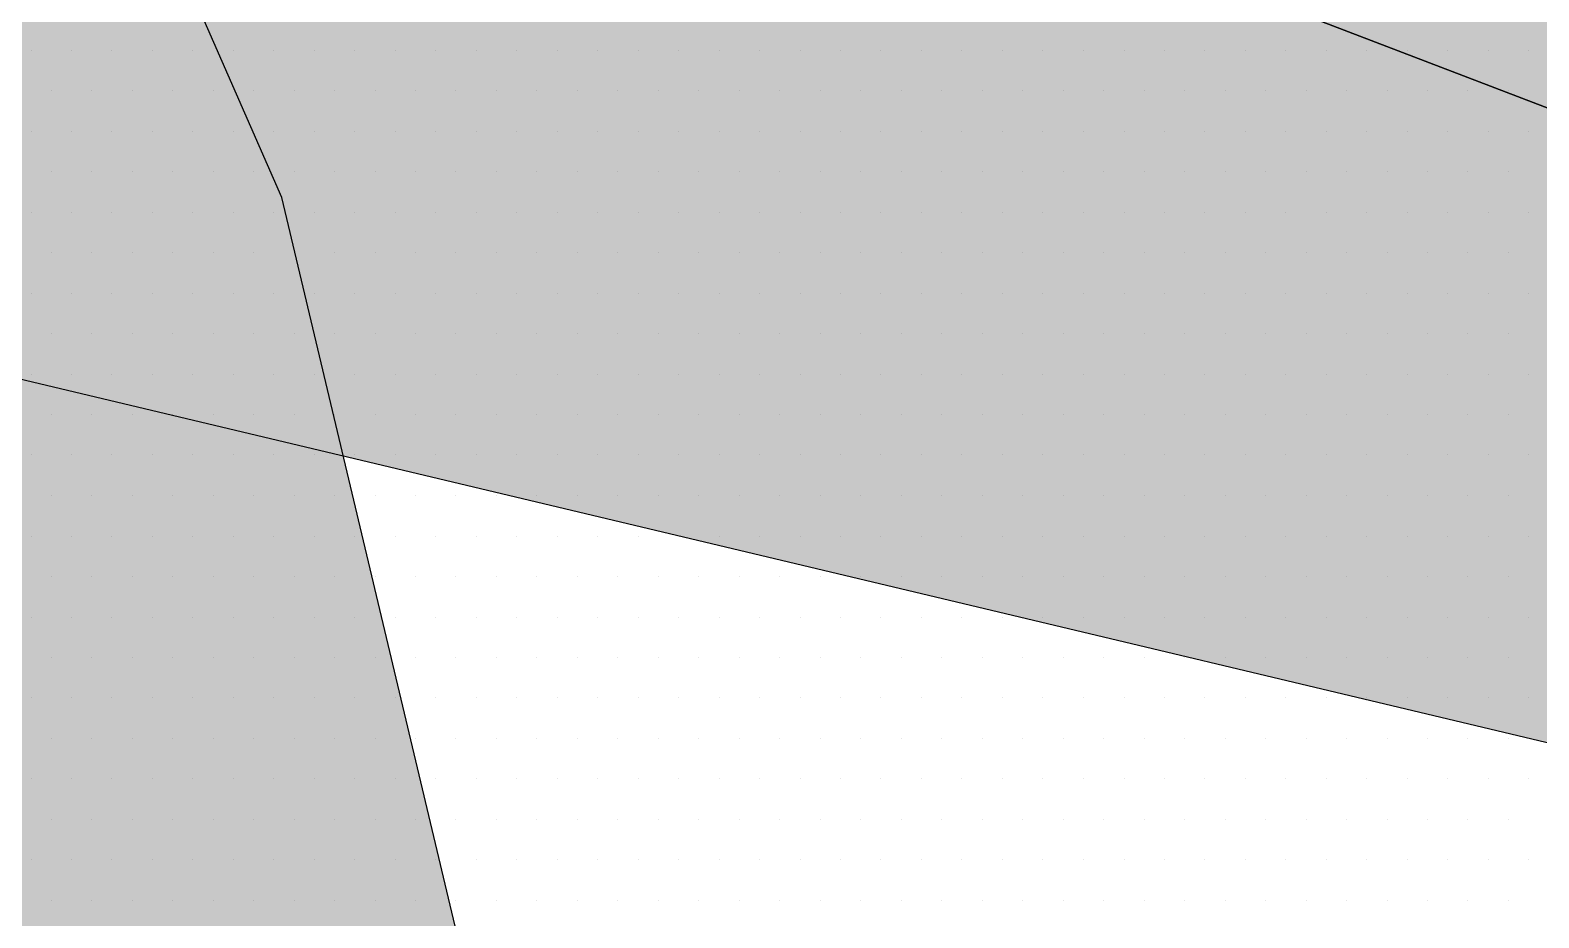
# Paper-space layout 'TOP_A1_00200_01-01-2017_MODELE' of a CAD drawing. Header units: millimetres. Extents: x -52 to 293, y -3 to 294.
# Drawn here: x -13.73 to -10.311, y 53.511 to 55.523 of the extents above; entities that cross this region are included whole.
import ezdxf

# ---------------------------------------------------------------- set-up
doc = ezdxf.new("R2010")
doc.units = ezdxf.units.MM
doc.header["$LTSCALE"] = 2
doc.linetypes.add('CACHEX2', pattern=[0.75, 0.5, -0.25])
for name, color, linetype in [('CALQUE_7', 4, 'Continuous'), ('CARTOUCHE', 7, 'Continuous'), ('rosace', 7, 'Continuous')]:
    doc.layers.add(name, color=color, linetype=linetype)

# ---------------------------------------------------------------- blocks, each defined once
blk = doc.blocks.new('A$C715108E3')
at = {"layer": 'CALQUE_7', "color": 131}
for p, q in [((-4.9745, -14.5238), (-4.9745, -14.5238)), ((-4.8829, -14.5238), (-4.8829, -14.5238)), ((-4.7914, -14.5238), (-4.7914, -14.5238)), ((-4.6994, -14.5238), (-4.6994, -14.5238)), ((-4.6077, -14.5238), (-4.6077, -14.5238)), ((-4.5161, -14.5238), (-4.5161, -14.5238)), ((-4.4245, -14.5238), (-4.4245, -14.5238)), ((-4.3324, -14.5238), (-4.3324, -14.5238)), ((-4.2412, -14.5238), (-4.2412, -14.5238)), ((-4.1491, -14.5238), (-4.1491, -14.5238)), ((-4.0571, -14.5238), (-4.0571, -14.5238)), ((-3.9659, -14.5238), (-3.9659, -14.5238)), ((-3.8738, -14.5238), (-3.8738, -14.5238)), ((-3.782, -14.5238), (-3.782, -14.5238)), ((-3.6905, -14.5238), (-3.6905, -14.5238)), ((-3.5987, -14.5238), (-3.5987, -14.5238)), ((-3.5069, -14.5238), (-3.5069, -14.5238)), ((-3.415, -14.5238), (-3.415, -14.5238)), ((-3.3236, -14.5238), (-3.3236, -14.5238)), ((-3.2318, -14.5238), (-3.2318, -14.5238)), ((-3.1399, -14.5238), (-3.1399, -14.5238)), ((-3.0485, -14.5238), (-3.0485, -14.5238)), ((-2.9566, -14.5238), (-2.9566, -14.5238)), ((-2.8648, -14.5238), (-2.8648, -14.5238)), ((-2.7733, -14.5238), (-2.7733, -14.5238)), ((-2.6815, -14.5238), (-2.6815, -14.5238)), ((-2.5895, -14.5238), (-2.5895, -14.5238)), ((-2.4975, -14.5238), (-2.4975, -14.5238)), ((-2.4062, -14.5238), (-2.4062, -14.5238)), ((-2.3142, -14.5238), (-2.3142, -14.5238)), ((-2.2223, -14.5238), (-2.2223, -14.5238)), ((-2.1309, -14.5238), (-2.1309, -14.5238)), ((-2.0391, -14.5238), (-2.0391, -14.5238)), ((-1.9472, -14.5238), (-1.9472, -14.5238)), ((-1.8558, -14.5238), (-1.8558, -14.5238)), ((-1.7639, -14.5238), (-1.7639, -14.5238)), ((-1.6721, -14.5238), (-1.6721, -14.5238)), ((-1.5806, -14.5238), (-1.5806, -14.5238)), ((-4.929, -14.6152), (-4.929, -14.6152)), ((-4.8369, -14.6152), (-4.8369, -14.6152)), ((-4.7449, -14.6152), (-4.7449, -14.6152)), ((-4.6537, -14.6152), (-4.6537, -14.6152)), ((-4.562, -14.6152), (-4.562, -14.6152)), ((-4.47, -14.6152), (-4.47, -14.6152)), ((-4.3783, -14.6152), (-4.3783, -14.6152)), ((-4.2867, -14.6152), (-4.2867, -14.6152)), ((-4.1947, -14.6152), (-4.1947, -14.6152)), ((-4.1036, -14.6152), (-4.1036, -14.6152)), ((-4.0116, -14.6152), (-4.0116, -14.6152)), ((-3.9196, -14.6152), (-3.9196, -14.6152)), ((-3.8283, -14.6152), (-3.8283, -14.6152)), ((-3.7363, -14.6152), (-3.7363, -14.6152)), ((-3.6444, -14.6152), (-3.6444, -14.6152)), ((-3.5526, -14.6152), (-3.5526, -14.6152)), ((-3.4611, -14.6152), (-3.4611, -14.6152)), ((-3.3693, -14.6152), (-3.3693, -14.6152)), ((-3.2775, -14.6152), (-3.2775, -14.6152)), ((-3.186, -14.6152), (-3.186, -14.6152)), ((-3.0942, -14.6152), (-3.0942, -14.6152)), ((-3.0024, -14.6152), (-3.0024, -14.6152)), ((-2.9109, -14.6152), (-2.9109, -14.6152)), ((-2.8191, -14.6152), (-2.8191, -14.6152)), ((-2.727, -14.6152), (-2.727, -14.6152)), ((-2.6358, -14.6152), (-2.6358, -14.6152)), ((-2.5439, -14.6152), (-2.5439, -14.6152)), ((-2.4519, -14.6152), (-2.4519, -14.6152)), ((-2.3599, -14.6152), (-2.3599, -14.6152)), ((-2.2686, -14.6152), (-2.2686, -14.6152)), ((-2.1766, -14.6152), (-2.1766, -14.6152)), ((-2.085, -14.6152), (-2.085, -14.6152)), ((-1.9933, -14.6152), (-1.9933, -14.6152)), ((-1.9015, -14.6152), (-1.9015, -14.6152)), ((-1.8097, -14.6152), (-1.8097, -14.6152)), ((-1.7182, -14.6152), (-1.7182, -14.6152)), ((-1.6264, -14.6152), (-1.6264, -14.6152)), ((-4.9745, -14.7076), (-4.9745, -14.7076)), ((-4.8829, -14.7076), (-4.8829, -14.7076)), ((-4.7914, -14.7076), (-4.7914, -14.7076)), ((-4.6994, -14.7076), (-4.6994, -14.7076)), ((-4.6077, -14.7076), (-4.6077, -14.7076)), ((-4.5161, -14.7076), (-4.5161, -14.7076)), ((-4.4245, -14.7076), (-4.4245, -14.7076)), ((-4.3324, -14.7076), (-4.3324, -14.7076)), ((-4.2412, -14.7076), (-4.2412, -14.7076)), ((-4.1491, -14.7076), (-4.1491, -14.7076)), ((-4.0571, -14.7076), (-4.0571, -14.7076)), ((-3.9659, -14.7076), (-3.9659, -14.7076)), ((-3.8738, -14.7076), (-3.8738, -14.7076)), ((-3.782, -14.7076), (-3.782, -14.7076)), ((-3.6905, -14.7076), (-3.6905, -14.7076)), ((-3.5987, -14.7076), (-3.5987, -14.7076)), ((-3.5069, -14.7076), (-3.5069, -14.7076)), ((-3.415, -14.7076), (-3.415, -14.7076)), ((-3.3236, -14.7076), (-3.3236, -14.7076)), ((-3.2318, -14.7076), (-3.2318, -14.7076)), ((-3.1399, -14.7076), (-3.1399, -14.7076)), ((-3.0485, -14.7076), (-3.0485, -14.7076)), ((-2.9566, -14.7076), (-2.9566, -14.7076)), ((-2.8648, -14.7076), (-2.8648, -14.7076)), ((-2.7733, -14.7076), (-2.7733, -14.7076)), ((-2.6815, -14.7076), (-2.6815, -14.7076)), ((-2.5895, -14.7076), (-2.5895, -14.7076)), ((-2.4975, -14.7076), (-2.4975, -14.7076)), ((-2.4062, -14.7076), (-2.4062, -14.7076)), ((-2.3142, -14.7076), (-2.3142, -14.7076)), ((-2.2223, -14.7076), (-2.2223, -14.7076)), ((-2.1309, -14.7076), (-2.1309, -14.7076)), ((-2.0391, -14.7076), (-2.0391, -14.7076)), ((-1.9472, -14.7076), (-1.9472, -14.7076)), ((-1.8558, -14.7076), (-1.8558, -14.7076)), ((-1.7639, -14.7076), (-1.7639, -14.7076)), ((-1.6721, -14.7076), (-1.6721, -14.7076)), ((-1.5806, -14.7076), (-1.5806, -14.7076)), ((-4.929, -14.7991), (-4.929, -14.7991)), ((-4.8369, -14.7991), (-4.8369, -14.7991)), ((-4.7449, -14.7991), (-4.7449, -14.7991)), ((-4.6537, -14.7991), (-4.6537, -14.7991)), ((-4.562, -14.7991), (-4.562, -14.7991)), ((-4.47, -14.7991), (-4.47, -14.7991)), ((-4.3783, -14.7991), (-4.3783, -14.7991)), ((-4.2867, -14.7991), (-4.2867, -14.7991)), ((-4.1947, -14.7991), (-4.1947, -14.7991)), ((-4.1036, -14.7991), (-4.1036, -14.7991)), ((-4.0116, -14.7991), (-4.0116, -14.7991)), ((-3.9196, -14.7991), (-3.9196, -14.7991)), ((-3.8283, -14.7991), (-3.8283, -14.7991)), ((-3.7363, -14.7991), (-3.7363, -14.7991)), ((-3.6444, -14.7991), (-3.6444, -14.7991)), ((-3.5526, -14.7991), (-3.5526, -14.7991)), ((-3.4611, -14.7991), (-3.4611, -14.7991)), ((-3.3693, -14.7991), (-3.3693, -14.7991)), ((-3.2775, -14.7991), (-3.2775, -14.7991)), ((-3.186, -14.7991), (-3.186, -14.7991)), ((-3.0942, -14.7991), (-3.0942, -14.7991)), ((-3.0024, -14.7991), (-3.0024, -14.7991)), ((-2.9109, -14.7991), (-2.9109, -14.7991)), ((-2.8191, -14.7991), (-2.8191, -14.7991)), ((-2.727, -14.7991), (-2.727, -14.7991)), ((-2.6358, -14.7991), (-2.6358, -14.7991)), ((-2.5439, -14.7991), (-2.5439, -14.7991)), ((-2.4519, -14.7991), (-2.4519, -14.7991)), ((-2.3599, -14.7991), (-2.3599, -14.7991)), ((-2.2686, -14.7991), (-2.2686, -14.7991)), ((-2.1766, -14.7991), (-2.1766, -14.7991)), ((-2.085, -14.7991), (-2.085, -14.7991)), ((-1.9933, -14.7991), (-1.9933, -14.7991)), ((-1.9015, -14.7991), (-1.9015, -14.7991)), ((-1.8097, -14.7991), (-1.8097, -14.7991)), ((-1.7182, -14.7991), (-1.7182, -14.7991)), ((-1.6264, -14.7991), (-1.6264, -14.7991)), ((-4.9745, -14.8905), (-4.9745, -14.8905)), ((-4.8829, -14.8905), (-4.8829, -14.8905)), ((-4.7914, -14.8905), (-4.7914, -14.8905)), ((-4.6994, -14.8905), (-4.6994, -14.8905)), ((-4.6077, -14.8905), (-4.6077, -14.8905)), ((-4.5161, -14.8905), (-4.5161, -14.8905)), ((-4.4245, -14.8905), (-4.4245, -14.8905)), ((-4.3324, -14.8905), (-4.3324, -14.8905)), ((-4.2412, -14.8905), (-4.2412, -14.8905)), ((-4.1491, -14.8905), (-4.1491, -14.8905)), ((-4.0571, -14.8905), (-4.0571, -14.8905)), ((-3.9659, -14.8905), (-3.9659, -14.8905)), ((-3.8738, -14.8905), (-3.8738, -14.8905)), ((-3.782, -14.8905), (-3.782, -14.8905)), ((-3.6905, -14.8905), (-3.6905, -14.8905)), ((-3.5987, -14.8905), (-3.5987, -14.8905)), ((-3.5069, -14.8905), (-3.5069, -14.8905)), ((-3.415, -14.8905), (-3.415, -14.8905)), ((-3.3236, -14.8905), (-3.3236, -14.8905)), ((-3.2318, -14.8905), (-3.2318, -14.8905)), ((-3.1399, -14.8905), (-3.1399, -14.8905)), ((-3.0485, -14.8905), (-3.0485, -14.8905)), ((-2.9566, -14.8905), (-2.9566, -14.8905)), ((-2.8648, -14.8905), (-2.8648, -14.8905)), ((-2.7733, -14.8905), (-2.7733, -14.8905)), ((-2.6815, -14.8905), (-2.6815, -14.8905)), ((-2.5895, -14.8905), (-2.5895, -14.8905)), ((-2.4975, -14.8905), (-2.4975, -14.8905)), ((-2.4062, -14.8905), (-2.4062, -14.8905)), ((-2.3142, -14.8905), (-2.3142, -14.8905)), ((-2.2223, -14.8905), (-2.2223, -14.8905)), ((-2.1309, -14.8905), (-2.1309, -14.8905)), ((-2.0391, -14.8905), (-2.0391, -14.8905)), ((-1.9472, -14.8905), (-1.9472, -14.8905)), ((-1.8558, -14.8905), (-1.8558, -14.8905)), ((-1.7639, -14.8905), (-1.7639, -14.8905)), ((-1.6721, -14.8905), (-1.6721, -14.8905)), ((-1.5806, -14.8905), (-1.5806, -14.8905)), ((-4.929, -14.9827), (-4.929, -14.9827)), ((-4.8369, -14.9827), (-4.8369, -14.9827)), ((-4.7449, -14.9827), (-4.7449, -14.9827)), ((-4.6537, -14.9827), (-4.6537, -14.9827)), ((-4.562, -14.9827), (-4.562, -14.9827)), ((-4.47, -14.9827), (-4.47, -14.9827)), ((-4.3783, -14.9827), (-4.3783, -14.9827)), ((-4.2867, -14.9827), (-4.2867, -14.9827)), ((-4.1947, -14.9827), (-4.1947, -14.9827)), ((-4.1036, -14.9827), (-4.1036, -14.9827)), ((-4.0116, -14.9827), (-4.0116, -14.9827)), ((-3.9196, -14.9827), (-3.9196, -14.9827)), ((-3.8283, -14.9827), (-3.8283, -14.9827)), ((-3.7363, -14.9827), (-3.7363, -14.9827)), ((-3.6444, -14.9827), (-3.6444, -14.9827)), ((-3.5526, -14.9827), (-3.5526, -14.9827)), ((-3.4611, -14.9827), (-3.4611, -14.9827)), ((-3.3693, -14.9827), (-3.3693, -14.9827)), ((-3.2775, -14.9827), (-3.2775, -14.9827)), ((-3.186, -14.9827), (-3.186, -14.9827)), ((-3.0942, -14.9827), (-3.0942, -14.9827)), ((-3.0024, -14.9827), (-3.0024, -14.9827)), ((-2.9109, -14.9827), (-2.9109, -14.9827)), ((-2.8191, -14.9827), (-2.8191, -14.9827)), ((-2.727, -14.9827), (-2.727, -14.9827)), ((-2.6358, -14.9827), (-2.6358, -14.9827)), ((-2.5439, -14.9827), (-2.5439, -14.9827)), ((-2.4519, -14.9827), (-2.4519, -14.9827)), ((-2.3599, -14.9827), (-2.3599, -14.9827)), ((-2.2686, -14.9827), (-2.2686, -14.9827)), ((-2.1766, -14.9827), (-2.1766, -14.9827)), ((-2.085, -14.9827), (-2.085, -14.9827)), ((-1.9933, -14.9827), (-1.9933, -14.9827)), ((-1.9015, -14.9827), (-1.9015, -14.9827)), ((-1.8097, -14.9827), (-1.8097, -14.9827)), ((-1.7182, -14.9827), (-1.7182, -14.9827)), ((-1.6264, -14.9827), (-1.6264, -14.9827)), ((-4.9745, -15.0742), (-4.9745, -15.0742)), ((-4.8829, -15.0742), (-4.8829, -15.0742)), ((-4.7914, -15.0742), (-4.7914, -15.0742)), ((-4.6994, -15.0742), (-4.6994, -15.0742)), ((-4.6077, -15.0742), (-4.6077, -15.0742)), ((-4.5161, -15.0742), (-4.5161, -15.0742)), ((-4.4245, -15.0742), (-4.4245, -15.0742)), ((-4.3324, -15.0742), (-4.3324, -15.0742)), ((-4.2412, -15.0742), (-4.2412, -15.0742)), ((-4.1491, -15.0742), (-4.1491, -15.0742)), ((-4.0571, -15.0742), (-4.0571, -15.0742)), ((-3.9659, -15.0742), (-3.9659, -15.0742)), ((-3.8738, -15.0742), (-3.8738, -15.0742)), ((-3.782, -15.0742), (-3.782, -15.0742)), ((-3.6905, -15.0742), (-3.6905, -15.0742)), ((-3.5987, -15.0742), (-3.5987, -15.0742)), ((-3.5069, -15.0742), (-3.5069, -15.0742)), ((-3.415, -15.0742), (-3.415, -15.0742)), ((-3.3236, -15.0742), (-3.3236, -15.0742)), ((-3.2318, -15.0742), (-3.2318, -15.0742)), ((-3.1399, -15.0742), (-3.1399, -15.0742)), ((-3.0485, -15.0742), (-3.0485, -15.0742)), ((-2.9566, -15.0742), (-2.9566, -15.0742)), ((-2.8648, -15.0742), (-2.8648, -15.0742)), ((-2.7733, -15.0742), (-2.7733, -15.0742)), ((-2.6815, -15.0742), (-2.6815, -15.0742)), ((-2.5895, -15.0742), (-2.5895, -15.0742)), ((-2.4975, -15.0742), (-2.4975, -15.0742)), ((-2.4062, -15.0742), (-2.4062, -15.0742)), ((-2.3142, -15.0742), (-2.3142, -15.0742)), ((-2.2223, -15.0742), (-2.2223, -15.0742)), ((-2.1309, -15.0742), (-2.1309, -15.0742)), ((-2.0391, -15.0742), (-2.0391, -15.0742)), ((-1.9472, -15.0742), (-1.9472, -15.0742)), ((-1.8558, -15.0742), (-1.8558, -15.0742)), ((-1.7639, -15.0742), (-1.7639, -15.0742)), ((-1.6721, -15.0742), (-1.6721, -15.0742)), ((-1.5806, -15.0742), (-1.5806, -15.0742)), ((-4.929, -15.1655), (-4.929, -15.1655)), ((-4.8369, -15.1655), (-4.8369, -15.1655)), ((-4.7449, -15.1655), (-4.7449, -15.1655)), ((-4.6537, -15.1655), (-4.6537, -15.1655)), ((-4.562, -15.1655), (-4.562, -15.1655)), ((-4.47, -15.1655), (-4.47, -15.1655)), ((-4.3783, -15.1655), (-4.3783, -15.1655)), ((-4.2867, -15.1655), (-4.2867, -15.1655)), ((-4.1947, -15.1655), (-4.1947, -15.1655)), ((-4.1036, -15.1655), (-4.1036, -15.1655)), ((-4.0116, -15.1655), (-4.0116, -15.1655)), ((-3.9196, -15.1655), (-3.9196, -15.1655)), ((-3.8283, -15.1655), (-3.8283, -15.1655)), ((-3.7363, -15.1655), (-3.7363, -15.1655)), ((-3.6444, -15.1655), (-3.6444, -15.1655)), ((-3.5526, -15.1655), (-3.5526, -15.1655)), ((-3.4611, -15.1655), (-3.4611, -15.1655)), ((-3.3693, -15.1655), (-3.3693, -15.1655)), ((-3.2775, -15.1655), (-3.2775, -15.1655)), ((-3.186, -15.1655), (-3.186, -15.1655)), ((-3.0942, -15.1655), (-3.0942, -15.1655)), ((-3.0024, -15.1655), (-3.0024, -15.1655)), ((-2.9109, -15.1655), (-2.9109, -15.1655)), ((-2.8191, -15.1655), (-2.8191, -15.1655)), ((-2.727, -15.1655), (-2.727, -15.1655)), ((-2.6358, -15.1655), (-2.6358, -15.1655)), ((-2.5439, -15.1655), (-2.5439, -15.1655)), ((-2.4519, -15.1655), (-2.4519, -15.1655)), ((-2.3599, -15.1655), (-2.3599, -15.1655)), ((-2.2686, -15.1655), (-2.2686, -15.1655)), ((-2.1766, -15.1655), (-2.1766, -15.1655)), ((-2.085, -15.1655), (-2.085, -15.1655)), ((-1.9933, -15.1655), (-1.9933, -15.1655)), ((-1.9015, -15.1655), (-1.9015, -15.1655)), ((-1.8097, -15.1655), (-1.8097, -15.1655)), ((-1.7182, -15.1655), (-1.7182, -15.1655)), ((-1.6264, -15.1655), (-1.6264, -15.1655)), ((-4.9745, -15.2579), (-4.9745, -15.2579)), ((-4.8829, -15.2579), (-4.8829, -15.2579)), ((-4.7914, -15.2579), (-4.7914, -15.2579)), ((-4.6994, -15.2579), (-4.6994, -15.2579)), ((-4.6077, -15.2579), (-4.6077, -15.2579)), ((-4.5161, -15.2579), (-4.5161, -15.2579)), ((-4.4245, -15.2579), (-4.4245, -15.2579)), ((-4.3324, -15.2579), (-4.3324, -15.2579)), ((-4.2412, -15.2579), (-4.2412, -15.2579)), ((-4.1491, -15.2579), (-4.1491, -15.2579)), ((-4.0571, -15.2579), (-4.0571, -15.2579)), ((-3.9659, -15.2579), (-3.9659, -15.2579)), ((-3.8738, -15.2579), (-3.8738, -15.2579)), ((-3.782, -15.2579), (-3.782, -15.2579)), ((-3.6905, -15.2579), (-3.6905, -15.2579)), ((-3.5987, -15.2579), (-3.5987, -15.2579)), ((-3.5069, -15.2579), (-3.5069, -15.2579)), ((-3.415, -15.2579), (-3.415, -15.2579)), ((-3.3236, -15.2579), (-3.3236, -15.2579)), ((-3.2318, -15.2579), (-3.2318, -15.2579)), ((-3.1399, -15.2579), (-3.1399, -15.2579)), ((-3.0485, -15.2579), (-3.0485, -15.2579)), ((-2.9566, -15.2579), (-2.9566, -15.2579)), ((-2.8648, -15.2579), (-2.8648, -15.2579)), ((-2.7733, -15.2579), (-2.7733, -15.2579)), ((-2.6815, -15.2579), (-2.6815, -15.2579)), ((-2.5895, -15.2579), (-2.5895, -15.2579)), ((-2.4975, -15.2579), (-2.4975, -15.2579)), ((-2.4062, -15.2579), (-2.4062, -15.2579)), ((-2.3142, -15.2579), (-2.3142, -15.2579)), ((-2.2223, -15.2579), (-2.2223, -15.2579)), ((-2.1309, -15.2579), (-2.1309, -15.2579)), ((-2.0391, -15.2579), (-2.0391, -15.2579)), ((-1.9472, -15.2579), (-1.9472, -15.2579)), ((-1.8558, -15.2579), (-1.8558, -15.2579)), ((-1.7639, -15.2579), (-1.7639, -15.2579)), ((-1.6721, -15.2579), (-1.6721, -15.2579)), ((-1.5806, -15.2579), (-1.5806, -15.2579)), ((-4.929, -15.3493), (-4.929, -15.3493)), ((-4.8369, -15.3493), (-4.8369, -15.3493)), ((-4.7449, -15.3493), (-4.7449, -15.3493)), ((-4.6537, -15.3493), (-4.6537, -15.3493)), ((-4.562, -15.3493), (-4.562, -15.3493)), ((-4.47, -15.3493), (-4.47, -15.3493)), ((-4.3783, -15.3493), (-4.3783, -15.3493)), ((-4.2867, -15.3493), (-4.2867, -15.3493)), ((-4.1947, -15.3493), (-4.1947, -15.3493)), ((-4.1036, -15.3493), (-4.1036, -15.3493)), ((-4.0116, -15.3493), (-4.0116, -15.3493)), ((-3.9196, -15.3493), (-3.9196, -15.3493)), ((-3.8283, -15.3493), (-3.8283, -15.3493)), ((-3.7363, -15.3493), (-3.7363, -15.3493)), ((-3.6444, -15.3493), (-3.6444, -15.3493)), ((-3.5526, -15.3493), (-3.5526, -15.3493)), ((-3.4611, -15.3493), (-3.4611, -15.3493)), ((-3.3693, -15.3493), (-3.3693, -15.3493)), ((-3.2775, -15.3493), (-3.2775, -15.3493)), ((-3.186, -15.3493), (-3.186, -15.3493)), ((-3.0942, -15.3493), (-3.0942, -15.3493)), ((-3.0024, -15.3493), (-3.0024, -15.3493)), ((-2.9109, -15.3493), (-2.9109, -15.3493)), ((-2.8191, -15.3493), (-2.8191, -15.3493)), ((-2.727, -15.3493), (-2.727, -15.3493)), ((-2.6358, -15.3493), (-2.6358, -15.3493)), ((-2.5439, -15.3493), (-2.5439, -15.3493)), ((-2.4519, -15.3493), (-2.4519, -15.3493)), ((-2.3599, -15.3493), (-2.3599, -15.3493)), ((-2.2686, -15.3493), (-2.2686, -15.3493)), ((-2.1766, -15.3493), (-2.1766, -15.3493)), ((-2.085, -15.3493), (-2.085, -15.3493)), ((-1.9933, -15.3493), (-1.9933, -15.3493)), ((-1.9015, -15.3493), (-1.9015, -15.3493)), ((-1.8097, -15.3493), (-1.8097, -15.3493)), ((-1.7182, -15.3493), (-1.7182, -15.3493)), ((-1.6264, -15.3493), (-1.6264, -15.3493)), ((-4.9745, -15.4406), (-4.9745, -15.4406)), ((-4.8829, -15.4406), (-4.8829, -15.4406)), ((-4.7914, -15.4406), (-4.7914, -15.4406)), ((-4.6994, -15.4406), (-4.6994, -15.4406)), ((-4.6077, -15.4406), (-4.6077, -15.4406)), ((-4.5161, -15.4406), (-4.5161, -15.4406)), ((-4.4245, -15.4406), (-4.4245, -15.4406)), ((-4.3324, -15.4406), (-4.3324, -15.4406)), ((-4.2412, -15.4406), (-4.2412, -15.4406)), ((-4.1491, -15.4406), (-4.1491, -15.4406)), ((-4.0571, -15.4406), (-4.0571, -15.4406)), ((-3.9659, -15.4406), (-3.9659, -15.4406)), ((-3.8738, -15.4406), (-3.8738, -15.4406)), ((-3.782, -15.4406), (-3.782, -15.4406)), ((-3.6905, -15.4406), (-3.6905, -15.4406)), ((-3.5987, -15.4406), (-3.5987, -15.4406)), ((-3.5069, -15.4406), (-3.5069, -15.4406)), ((-3.415, -15.4406), (-3.415, -15.4406)), ((-3.3236, -15.4406), (-3.3236, -15.4406)), ((-3.2318, -15.4406), (-3.2318, -15.4406)), ((-3.1399, -15.4406), (-3.1399, -15.4406)), ((-3.0485, -15.4406), (-3.0485, -15.4406)), ((-2.9566, -15.4406), (-2.9566, -15.4406)), ((-2.8648, -15.4406), (-2.8648, -15.4406)), ((-2.7733, -15.4406), (-2.7733, -15.4406)), ((-2.6815, -15.4406), (-2.6815, -15.4406)), ((-2.5895, -15.4406), (-2.5895, -15.4406)), ((-2.4975, -15.4406), (-2.4975, -15.4406)), ((-2.4062, -15.4406), (-2.4062, -15.4406)), ((-2.3142, -15.4406), (-2.3142, -15.4406)), ((-2.2223, -15.4406), (-2.2223, -15.4406)), ((-2.1309, -15.4406), (-2.1309, -15.4406)), ((-2.0391, -15.4406), (-2.0391, -15.4406)), ((-1.9472, -15.4406), (-1.9472, -15.4406)), ((-1.8558, -15.4406), (-1.8558, -15.4406)), ((-1.7639, -15.4406), (-1.7639, -15.4406)), ((-1.6721, -15.4406), (-1.6721, -15.4406)), ((-1.5806, -15.4406), (-1.5806, -15.4406)), ((-4.929, -15.5332), (-4.929, -15.5332)), ((-4.8369, -15.5332), (-4.8369, -15.5332)), ((-4.7449, -15.5332), (-4.7449, -15.5332)), ((-4.6537, -15.5332), (-4.6537, -15.5332)), ((-4.562, -15.5332), (-4.562, -15.5332)), ((-4.47, -15.5332), (-4.47, -15.5332)), ((-4.3783, -15.5332), (-4.3783, -15.5332)), ((-4.2867, -15.5332), (-4.2867, -15.5332)), ((-4.1947, -15.5332), (-4.1947, -15.5332)), ((-4.1036, -15.5332), (-4.1036, -15.5332)), ((-4.0116, -15.5332), (-4.0116, -15.5332)), ((-3.9196, -15.5332), (-3.9196, -15.5332)), ((-3.8283, -15.5332), (-3.8283, -15.5332)), ((-3.7363, -15.5332), (-3.7363, -15.5332)), ((-3.6444, -15.5332), (-3.6444, -15.5332)), ((-3.5526, -15.5332), (-3.5526, -15.5332)), ((-3.4611, -15.5332), (-3.4611, -15.5332)), ((-3.3693, -15.5332), (-3.3693, -15.5332)), ((-3.2775, -15.5332), (-3.2775, -15.5332)), ((-3.186, -15.5332), (-3.186, -15.5332)), ((-3.0942, -15.5332), (-3.0942, -15.5332)), ((-3.0024, -15.5332), (-3.0024, -15.5332)), ((-2.9109, -15.5332), (-2.9109, -15.5332)), ((-2.8191, -15.5332), (-2.8191, -15.5332)), ((-2.727, -15.5332), (-2.727, -15.5332)), ((-2.6358, -15.5332), (-2.6358, -15.5332)), ((-2.5439, -15.5332), (-2.5439, -15.5332)), ((-2.4519, -15.5332), (-2.4519, -15.5332)), ((-2.3599, -15.5332), (-2.3599, -15.5332)), ((-2.2686, -15.5332), (-2.2686, -15.5332)), ((-2.1766, -15.5332), (-2.1766, -15.5332)), ((-2.085, -15.5332), (-2.085, -15.5332)), ((-1.9933, -15.5332), (-1.9933, -15.5332)), ((-1.9015, -15.5332), (-1.9015, -15.5332)), ((-1.8097, -15.5332), (-1.8097, -15.5332)), ((-1.7182, -15.5332), (-1.7182, -15.5332)), ((-1.6264, -15.5332), (-1.6264, -15.5332)), ((-4.9745, -15.6246), (-4.9745, -15.6246)), ((-4.8829, -15.6246), (-4.8829, -15.6246)), ((-4.7914, -15.6246), (-4.7914, -15.6246)), ((-4.6994, -15.6246), (-4.6994, -15.6246)), ((-4.6077, -15.6246), (-4.6077, -15.6246)), ((-4.5161, -15.6246), (-4.5161, -15.6246)), ((-4.4245, -15.6246), (-4.4245, -15.6246)), ((-4.3324, -15.6246), (-4.3324, -15.6246)), ((-4.2412, -15.6246), (-4.2412, -15.6246)), ((-4.1491, -15.6246), (-4.1491, -15.6246)), ((-4.0571, -15.6246), (-4.0571, -15.6246)), ((-3.9659, -15.6246), (-3.9659, -15.6246)), ((-3.8738, -15.6246), (-3.8738, -15.6246)), ((-3.782, -15.6246), (-3.782, -15.6246)), ((-3.6905, -15.6246), (-3.6905, -15.6246)), ((-3.5987, -15.6246), (-3.5987, -15.6246)), ((-3.5069, -15.6246), (-3.5069, -15.6246)), ((-3.415, -15.6246), (-3.415, -15.6246)), ((-3.3236, -15.6246), (-3.3236, -15.6246)), ((-3.2318, -15.6246), (-3.2318, -15.6246)), ((-3.1399, -15.6246), (-3.1399, -15.6246)), ((-3.0485, -15.6246), (-3.0485, -15.6246)), ((-2.9566, -15.6246), (-2.9566, -15.6246)), ((-2.8648, -15.6246), (-2.8648, -15.6246)), ((-2.7733, -15.6246), (-2.7733, -15.6246)), ((-2.6815, -15.6246), (-2.6815, -15.6246)), ((-2.5895, -15.6246), (-2.5895, -15.6246)), ((-2.4975, -15.6246), (-2.4975, -15.6246)), ((-2.4062, -15.6246), (-2.4062, -15.6246)), ((-2.3142, -15.6246), (-2.3142, -15.6246)), ((-2.2223, -15.6246), (-2.2223, -15.6246)), ((-2.1309, -15.6246), (-2.1309, -15.6246)), ((-2.0391, -15.6246), (-2.0391, -15.6246)), ((-1.9472, -15.6246), (-1.9472, -15.6246)), ((-1.8558, -15.6246), (-1.8558, -15.6246)), ((-1.7639, -15.6246), (-1.7639, -15.6246)), ((-1.6721, -15.6246), (-1.6721, -15.6246)), ((-1.5806, -15.6246), (-1.5806, -15.6246)), ((-4.929, -15.7159), (-4.929, -15.7159)), ((-4.8369, -15.7159), (-4.8369, -15.7159)), ((-4.7449, -15.7159), (-4.7449, -15.7159)), ((-4.6537, -15.7159), (-4.6537, -15.7159)), ((-4.562, -15.7159), (-4.562, -15.7159)), ((-4.47, -15.7159), (-4.47, -15.7159)), ((-4.3783, -15.7159), (-4.3783, -15.7159)), ((-4.2867, -15.7159), (-4.2867, -15.7159)), ((-4.1947, -15.7159), (-4.1947, -15.7159)), ((-4.1036, -15.7159), (-4.1036, -15.7159)), ((-4.0116, -15.7159), (-4.0116, -15.7159)), ((-3.9196, -15.7159), (-3.9196, -15.7159)), ((-3.8283, -15.7159), (-3.8283, -15.7159)), ((-3.7363, -15.7159), (-3.7363, -15.7159)), ((-3.6444, -15.7159), (-3.6444, -15.7159)), ((-3.5526, -15.7159), (-3.5526, -15.7159)), ((-3.4611, -15.7159), (-3.4611, -15.7159)), ((-3.3693, -15.7159), (-3.3693, -15.7159)), ((-3.2775, -15.7159), (-3.2775, -15.7159)), ((-3.186, -15.7159), (-3.186, -15.7159)), ((-3.0942, -15.7159), (-3.0942, -15.7159)), ((-3.0024, -15.7159), (-3.0024, -15.7159)), ((-2.9109, -15.7159), (-2.9109, -15.7159)), ((-2.8191, -15.7159), (-2.8191, -15.7159)), ((-2.727, -15.7159), (-2.727, -15.7159)), ((-2.6358, -15.7159), (-2.6358, -15.7159)), ((-2.5439, -15.7159), (-2.5439, -15.7159)), ((-2.4519, -15.7159), (-2.4519, -15.7159)), ((-2.3599, -15.7159), (-2.3599, -15.7159)), ((-2.2686, -15.7159), (-2.2686, -15.7159)), ((-2.1766, -15.7159), (-2.1766, -15.7159)), ((-2.085, -15.7159), (-2.085, -15.7159)), ((-1.9933, -15.7159), (-1.9933, -15.7159)), ((-1.9015, -15.7159), (-1.9015, -15.7159)), ((-1.8097, -15.7159), (-1.8097, -15.7159)), ((-1.7182, -15.7159), (-1.7182, -15.7159)), ((-1.6264, -15.7159), (-1.6264, -15.7159)), ((-4.9745, -15.8083), (-4.9745, -15.8083)), ((-4.8829, -15.8083), (-4.8829, -15.8083)), ((-4.7914, -15.8083), (-4.7914, -15.8083)), ((-4.6994, -15.8083), (-4.6994, -15.8083)), ((-4.6077, -15.8083), (-4.6077, -15.8083)), ((-4.5161, -15.8083), (-4.5161, -15.8083)), ((-4.4245, -15.8083), (-4.4245, -15.8083)), ((-4.3324, -15.8083), (-4.3324, -15.8083)), ((-4.2412, -15.8083), (-4.2412, -15.8083)), ((-4.1491, -15.8083), (-4.1491, -15.8083)), ((-4.0571, -15.8083), (-4.0571, -15.8083)), ((-3.9659, -15.8083), (-3.9659, -15.8083)), ((-3.8738, -15.8083), (-3.8738, -15.8083)), ((-3.782, -15.8083), (-3.782, -15.8083)), ((-3.6905, -15.8083), (-3.6905, -15.8083)), ((-3.5987, -15.8083), (-3.5987, -15.8083)), ((-3.5069, -15.8083), (-3.5069, -15.8083)), ((-3.415, -15.8083), (-3.415, -15.8083)), ((-3.3236, -15.8083), (-3.3236, -15.8083)), ((-3.2318, -15.8083), (-3.2318, -15.8083)), ((-3.1399, -15.8083), (-3.1399, -15.8083)), ((-3.0485, -15.8083), (-3.0485, -15.8083)), ((-2.9566, -15.8083), (-2.9566, -15.8083)), ((-2.8648, -15.8083), (-2.8648, -15.8083)), ((-2.7733, -15.8083), (-2.7733, -15.8083)), ((-2.6815, -15.8083), (-2.6815, -15.8083)), ((-2.5895, -15.8083), (-2.5895, -15.8083)), ((-2.4975, -15.8083), (-2.4975, -15.8083)), ((-2.4062, -15.8083), (-2.4062, -15.8083)), ((-2.3142, -15.8083), (-2.3142, -15.8083)), ((-2.2223, -15.8083), (-2.2223, -15.8083)), ((-2.1309, -15.8083), (-2.1309, -15.8083)), ((-2.0391, -15.8083), (-2.0391, -15.8083)), ((-1.9472, -15.8083), (-1.9472, -15.8083)), ((-1.8558, -15.8083), (-1.8558, -15.8083)), ((-1.7639, -15.8083), (-1.7639, -15.8083)), ((-1.6721, -15.8083), (-1.6721, -15.8083)), ((-1.5806, -15.8083), (-1.5806, -15.8083)), ((-4.929, -15.8994), (-4.929, -15.8994)), ((-4.8369, -15.8994), (-4.8369, -15.8994)), ((-4.7449, -15.8994), (-4.7449, -15.8994)), ((-4.6537, -15.8994), (-4.6537, -15.8994)), ((-4.562, -15.8994), (-4.562, -15.8994)), ((-4.47, -15.8994), (-4.47, -15.8994)), ((-4.3783, -15.8994), (-4.3783, -15.8994)), ((-4.2867, -15.8994), (-4.2867, -15.8994)), ((-4.1947, -15.8994), (-4.1947, -15.8994)), ((-4.1036, -15.8994), (-4.1036, -15.8994)), ((-4.0116, -15.8994), (-4.0116, -15.8994)), ((-3.9196, -15.8994), (-3.9196, -15.8994)), ((-3.8283, -15.8994), (-3.8283, -15.8994)), ((-3.7363, -15.8994), (-3.7363, -15.8994)), ((-3.6444, -15.8994), (-3.6444, -15.8994)), ((-3.5526, -15.8994), (-3.5526, -15.8994)), ((-3.4611, -15.8994), (-3.4611, -15.8994)), ((-3.3693, -15.8994), (-3.3693, -15.8994)), ((-3.2775, -15.8994), (-3.2775, -15.8994)), ((-3.186, -15.8994), (-3.186, -15.8994)), ((-3.0942, -15.8994), (-3.0942, -15.8994)), ((-3.0024, -15.8994), (-3.0024, -15.8994)), ((-2.9109, -15.8994), (-2.9109, -15.8994)), ((-2.8191, -15.8994), (-2.8191, -15.8994)), ((-2.727, -15.8994), (-2.727, -15.8994)), ((-2.6358, -15.8994), (-2.6358, -15.8994)), ((-2.5439, -15.8994), (-2.5439, -15.8994)), ((-2.4519, -15.8994), (-2.4519, -15.8994)), ((-2.3599, -15.8994), (-2.3599, -15.8994)), ((-2.2686, -15.8994), (-2.2686, -15.8994)), ((-2.1766, -15.8994), (-2.1766, -15.8994)), ((-2.085, -15.8994), (-2.085, -15.8994)), ((-1.9933, -15.8994), (-1.9933, -15.8994)), ((-1.9015, -15.8994), (-1.9015, -15.8994)), ((-1.8097, -15.8994), (-1.8097, -15.8994)), ((-1.7182, -15.8994), (-1.7182, -15.8994)), ((-1.6264, -15.8994), (-1.6264, -15.8994)), ((-4.9745, -15.991), (-4.9745, -15.991)), ((-4.8829, -15.991), (-4.8829, -15.991)), ((-4.7914, -15.991), (-4.7914, -15.991)), ((-4.6994, -15.991), (-4.6994, -15.991)), ((-4.6077, -15.991), (-4.6077, -15.991)), ((-4.5161, -15.991), (-4.5161, -15.991)), ((-4.4245, -15.991), (-4.4245, -15.991)), ((-4.3324, -15.991), (-4.3324, -15.991)), ((-4.2412, -15.991), (-4.2412, -15.991)), ((-4.1491, -15.991), (-4.1491, -15.991)), ((-4.0571, -15.991), (-4.0571, -15.991)), ((-3.9659, -15.991), (-3.9659, -15.991)), ((-3.8738, -15.991), (-3.8738, -15.991)), ((-3.782, -15.991), (-3.782, -15.991)), ((-3.6905, -15.991), (-3.6905, -15.991)), ((-3.5987, -15.991), (-3.5987, -15.991)), ((-3.5069, -15.991), (-3.5069, -15.991)), ((-3.415, -15.991), (-3.415, -15.991)), ((-3.3236, -15.991), (-3.3236, -15.991)), ((-3.2318, -15.991), (-3.2318, -15.991)), ((-3.1399, -15.991), (-3.1399, -15.991)), ((-3.0485, -15.991), (-3.0485, -15.991)), ((-2.9566, -15.991), (-2.9566, -15.991)), ((-2.8648, -15.991), (-2.8648, -15.991)), ((-2.7733, -15.991), (-2.7733, -15.991)), ((-2.6815, -15.991), (-2.6815, -15.991)), ((-2.5895, -15.991), (-2.5895, -15.991)), ((-2.4975, -15.991), (-2.4975, -15.991)), ((-2.4062, -15.991), (-2.4062, -15.991)), ((-2.3142, -15.991), (-2.3142, -15.991)), ((-2.2223, -15.991), (-2.2223, -15.991)), ((-2.1309, -15.991), (-2.1309, -15.991)), ((-2.0391, -15.991), (-2.0391, -15.991)), ((-1.9472, -15.991), (-1.9472, -15.991)), ((-1.8558, -15.991), (-1.8558, -15.991)), ((-1.7639, -15.991), (-1.7639, -15.991)), ((-1.6721, -15.991), (-1.6721, -15.991)), ((-1.5806, -15.991), (-1.5806, -15.991)), ((-4.929, -16.0834), (-4.929, -16.0834)), ((-4.8369, -16.0834), (-4.8369, -16.0834)), ((-4.7449, -16.0834), (-4.7449, -16.0834)), ((-4.6537, -16.0834), (-4.6537, -16.0834)), ((-4.562, -16.0834), (-4.562, -16.0834)), ((-4.47, -16.0834), (-4.47, -16.0834)), ((-4.3783, -16.0834), (-4.3783, -16.0834)), ((-4.2867, -16.0834), (-4.2867, -16.0834)), ((-4.1947, -16.0834), (-4.1947, -16.0834)), ((-4.1036, -16.0834), (-4.1036, -16.0834)), ((-4.0116, -16.0834), (-4.0116, -16.0834)), ((-3.9196, -16.0834), (-3.9196, -16.0834)), ((-3.8283, -16.0834), (-3.8283, -16.0834)), ((-3.7363, -16.0834), (-3.7363, -16.0834)), ((-3.6444, -16.0834), (-3.6444, -16.0834)), ((-3.5526, -16.0834), (-3.5526, -16.0834)), ((-3.4611, -16.0834), (-3.4611, -16.0834)), ((-3.3693, -16.0834), (-3.3693, -16.0834)), ((-3.2775, -16.0834), (-3.2775, -16.0834)), ((-3.186, -16.0834), (-3.186, -16.0834)), ((-3.0942, -16.0834), (-3.0942, -16.0834)), ((-3.0024, -16.0834), (-3.0024, -16.0834)), ((-2.9109, -16.0834), (-2.9109, -16.0834)), ((-2.8191, -16.0834), (-2.8191, -16.0834)), ((-2.727, -16.0834), (-2.727, -16.0834)), ((-2.6358, -16.0834), (-2.6358, -16.0834)), ((-2.5439, -16.0834), (-2.5439, -16.0834)), ((-2.4519, -16.0834), (-2.4519, -16.0834)), ((-2.3599, -16.0834), (-2.3599, -16.0834)), ((-2.2686, -16.0834), (-2.2686, -16.0834)), ((-2.1766, -16.0834), (-2.1766, -16.0834)), ((-2.085, -16.0834), (-2.085, -16.0834)), ((-1.9933, -16.0834), (-1.9933, -16.0834)), ((-1.9015, -16.0834), (-1.9015, -16.0834)), ((-1.8097, -16.0834), (-1.8097, -16.0834)), ((-1.7182, -16.0834), (-1.7182, -16.0834)), ((-1.6264, -16.0834), (-1.6264, -16.0834)), ((-4.9745, -16.1747), (-4.9745, -16.1747)), ((-4.8829, -16.1747), (-4.8829, -16.1747)), ((-4.7914, -16.1747), (-4.7914, -16.1747)), ((-4.6994, -16.1747), (-4.6994, -16.1747)), ((-4.6077, -16.1747), (-4.6077, -16.1747)), ((-4.5161, -16.1747), (-4.5161, -16.1747)), ((-4.4245, -16.1747), (-4.4245, -16.1747)), ((-4.3324, -16.1747), (-4.3324, -16.1747)), ((-4.2412, -16.1747), (-4.2412, -16.1747)), ((-4.1491, -16.1747), (-4.1491, -16.1747)), ((-4.0571, -16.1747), (-4.0571, -16.1747)), ((-3.9659, -16.1747), (-3.9659, -16.1747)), ((-3.8738, -16.1747), (-3.8738, -16.1747)), ((-3.782, -16.1747), (-3.782, -16.1747)), ((-3.6905, -16.1747), (-3.6905, -16.1747)), ((-3.5987, -16.1747), (-3.5987, -16.1747)), ((-3.5069, -16.1747), (-3.5069, -16.1747)), ((-3.415, -16.1747), (-3.415, -16.1747)), ((-3.3236, -16.1747), (-3.3236, -16.1747)), ((-3.2318, -16.1747), (-3.2318, -16.1747)), ((-3.1399, -16.1747), (-3.1399, -16.1747)), ((-3.0485, -16.1747), (-3.0485, -16.1747)), ((-2.9566, -16.1747), (-2.9566, -16.1747)), ((-2.8648, -16.1747), (-2.8648, -16.1747)), ((-2.7733, -16.1747), (-2.7733, -16.1747)), ((-2.6815, -16.1747), (-2.6815, -16.1747)), ((-2.5895, -16.1747), (-2.5895, -16.1747)), ((-2.4975, -16.1747), (-2.4975, -16.1747)), ((-2.4062, -16.1747), (-2.4062, -16.1747)), ((-2.3142, -16.1747), (-2.3142, -16.1747)), ((-2.2223, -16.1747), (-2.2223, -16.1747)), ((-2.1309, -16.1747), (-2.1309, -16.1747)), ((-2.0391, -16.1747), (-2.0391, -16.1747)), ((-1.9472, -16.1747), (-1.9472, -16.1747)), ((-1.8558, -16.1747), (-1.8558, -16.1747)), ((-1.7639, -16.1747), (-1.7639, -16.1747)), ((-1.6721, -16.1747), (-1.6721, -16.1747)), ((-1.5806, -16.1747), (-1.5806, -16.1747)), ((-4.929, -16.2675), (-4.929, -16.2675)), ((-4.8369, -16.2675), (-4.8369, -16.2675)), ((-4.7449, -16.2675), (-4.7449, -16.2675)), ((-4.6537, -16.2675), (-4.6537, -16.2675)), ((-4.562, -16.2675), (-4.562, -16.2675)), ((-4.47, -16.2675), (-4.47, -16.2675)), ((-4.3783, -16.2675), (-4.3783, -16.2675)), ((-4.2867, -16.2675), (-4.2867, -16.2675)), ((-4.1947, -16.2675), (-4.1947, -16.2675)), ((-4.1036, -16.2675), (-4.1036, -16.2675)), ((-4.0116, -16.2675), (-4.0116, -16.2675)), ((-3.9196, -16.2675), (-3.9196, -16.2675)), ((-3.8283, -16.2675), (-3.8283, -16.2675)), ((-3.7363, -16.2675), (-3.7363, -16.2675)), ((-3.6444, -16.2675), (-3.6444, -16.2675)), ((-3.5526, -16.2675), (-3.5526, -16.2675)), ((-3.4611, -16.2675), (-3.4611, -16.2675)), ((-3.3693, -16.2675), (-3.3693, -16.2675)), ((-3.2775, -16.2675), (-3.2775, -16.2675)), ((-3.186, -16.2675), (-3.186, -16.2675)), ((-3.0942, -16.2675), (-3.0942, -16.2675)), ((-3.0024, -16.2675), (-3.0024, -16.2675)), ((-2.9109, -16.2675), (-2.9109, -16.2675)), ((-2.8191, -16.2675), (-2.8191, -16.2675)), ((-2.727, -16.2675), (-2.727, -16.2675)), ((-2.6358, -16.2675), (-2.6358, -16.2675)), ((-2.5439, -16.2675), (-2.5439, -16.2675)), ((-2.4519, -16.2675), (-2.4519, -16.2675)), ((-2.3599, -16.2675), (-2.3599, -16.2675)), ((-2.2686, -16.2675), (-2.2686, -16.2675)), ((-2.1766, -16.2675), (-2.1766, -16.2675)), ((-2.085, -16.2675), (-2.085, -16.2675)), ((-1.9933, -16.2675), (-1.9933, -16.2675)), ((-1.9015, -16.2675), (-1.9015, -16.2675)), ((-1.8097, -16.2675), (-1.8097, -16.2675)), ((-1.7182, -16.2675), (-1.7182, -16.2675)), ((-1.6264, -16.2675), (-1.6264, -16.2675)), ((-4.9745, -16.3587), (-4.9745, -16.3587)), ((-4.8829, -16.3587), (-4.8829, -16.3587)), ((-4.7914, -16.3587), (-4.7914, -16.3587)), ((-4.6994, -16.3587), (-4.6994, -16.3587)), ((-4.6077, -16.3587), (-4.6077, -16.3587)), ((-4.5161, -16.3587), (-4.5161, -16.3587)), ((-4.4245, -16.3587), (-4.4245, -16.3587)), ((-4.3324, -16.3587), (-4.3324, -16.3587)), ((-4.2412, -16.3587), (-4.2412, -16.3587)), ((-4.1491, -16.3587), (-4.1491, -16.3587)), ((-4.0571, -16.3587), (-4.0571, -16.3587)), ((-3.9659, -16.3587), (-3.9659, -16.3587)), ((-3.8738, -16.3587), (-3.8738, -16.3587)), ((-3.782, -16.3587), (-3.782, -16.3587)), ((-3.6905, -16.3587), (-3.6905, -16.3587)), ((-3.5987, -16.3587), (-3.5987, -16.3587)), ((-3.5069, -16.3587), (-3.5069, -16.3587)), ((-3.415, -16.3587), (-3.415, -16.3587)), ((-3.3236, -16.3587), (-3.3236, -16.3587)), ((-3.2318, -16.3587), (-3.2318, -16.3587)), ((-3.1399, -16.3587), (-3.1399, -16.3587)), ((-3.0485, -16.3587), (-3.0485, -16.3587)), ((-2.9566, -16.3587), (-2.9566, -16.3587)), ((-2.8648, -16.3587), (-2.8648, -16.3587)), ((-2.7733, -16.3587), (-2.7733, -16.3587)), ((-2.6815, -16.3587), (-2.6815, -16.3587)), ((-2.5895, -16.3587), (-2.5895, -16.3587)), ((-2.4975, -16.3587), (-2.4975, -16.3587)), ((-2.4062, -16.3587), (-2.4062, -16.3587)), ((-2.3142, -16.3587), (-2.3142, -16.3587)), ((-2.2223, -16.3587), (-2.2223, -16.3587)), ((-2.1309, -16.3587), (-2.1309, -16.3587)), ((-2.0391, -16.3587), (-2.0391, -16.3587)), ((-1.9472, -16.3587), (-1.9472, -16.3587)), ((-1.8558, -16.3587), (-1.8558, -16.3587)), ((-1.7639, -16.3587), (-1.7639, -16.3587)), ((-1.6721, -16.3587), (-1.6721, -16.3587)), ((-1.5806, -16.3587), (-1.5806, -16.3587)), ((-4.929, -16.45), (-4.929, -16.45)), ((-4.8369, -16.45), (-4.8369, -16.45)), ((-4.7449, -16.45), (-4.7449, -16.45)), ((-4.6537, -16.45), (-4.6537, -16.45)), ((-4.562, -16.45), (-4.562, -16.45)), ((-4.47, -16.45), (-4.47, -16.45)), ((-4.3783, -16.45), (-4.3783, -16.45)), ((-4.2867, -16.45), (-4.2867, -16.45)), ((-4.1947, -16.45), (-4.1947, -16.45)), ((-4.1036, -16.45), (-4.1036, -16.45)), ((-4.0116, -16.45), (-4.0116, -16.45)), ((-3.9196, -16.45), (-3.9196, -16.45)), ((-3.8283, -16.45), (-3.8283, -16.45)), ((-3.7363, -16.45), (-3.7363, -16.45)), ((-3.6444, -16.45), (-3.6444, -16.45)), ((-3.5526, -16.45), (-3.5526, -16.45)), ((-3.4611, -16.45), (-3.4611, -16.45)), ((-3.3693, -16.45), (-3.3693, -16.45)), ((-3.2775, -16.45), (-3.2775, -16.45)), ((-3.186, -16.45), (-3.186, -16.45)), ((-3.0942, -16.45), (-3.0942, -16.45)), ((-3.0024, -16.45), (-3.0024, -16.45)), ((-2.9109, -16.45), (-2.9109, -16.45)), ((-2.8191, -16.45), (-2.8191, -16.45)), ((-2.727, -16.45), (-2.727, -16.45)), ((-2.6358, -16.45), (-2.6358, -16.45)), ((-2.5439, -16.45), (-2.5439, -16.45)), ((-2.4519, -16.45), (-2.4519, -16.45)), ((-2.3599, -16.45), (-2.3599, -16.45)), ((-2.2686, -16.45), (-2.2686, -16.45)), ((-2.1766, -16.45), (-2.1766, -16.45)), ((-2.085, -16.45), (-2.085, -16.45)), ((-1.9933, -16.45), (-1.9933, -16.45)), ((-1.9015, -16.45), (-1.9015, -16.45)), ((-1.8097, -16.45), (-1.8097, -16.45)), ((-1.7182, -16.45), (-1.7182, -16.45)), ((-1.6264, -16.45), (-1.6264, -16.45))]:
    blk.add_line(p, q, dxfattribs=at)
blk = doc.blocks.new('A$C581E6685')
at = {"layer": 'rosace'}
for color, points in [(140, [(-45.3965, 37.4846), (-41.9745, 25.9278), (-41.7809, 23.8865), (-42.0615, 23.3525), (-44.9268, 21.9767), (-53.1072, 18.3767), (-40.8028, 21.6905), (-39.5666, 22.0268), (-38.2746, 22.2236), (-38.1337, 21.2132), (-33.6363, 11.1845), (-36.0802, 21.4612), (-37.3405, 24.3346), (-37.4251, 24.9804), (-36.9477, 25.4853), (-26.3566, 30.2032), (-37.8747, 26.8339), (-39.7286, 26.4119), (-40.3751, 26.6371), (-40.684, 26.8894)]), (32, [(-39.8519, 24.2064), (-37.1498, 25.5201), (-23.2602, 17.8548)]), (40, [(-39.8519, 24.2064), (-23.2602, 17.8548), (-38.5844, 21.5046)])]:
    blk.add_hatch(color=color, dxfattribs=at).paths.add_polyline_path(points)
at = {"layer": 'rosace', "color": 140}
blk.add_lwpolyline([(-45.3965, 37.4846), (-41.9745, 25.9278), (-41.7804, 23.8865), (-42.0615, 23.3525), (-44.9268, 21.9767), (-53.1072, 18.3767), (-40.8028, 21.6905), (-39.5666, 22.0268), (-38.2739, 22.2236), (-38.1337, 21.2132), (-33.6358, 11.1845), (-36.0802, 21.4612), (-37.3405, 24.3346), (-37.4251, 24.9804), (-36.9477, 25.4853), (-26.3566, 30.2032), (-37.8741, 26.8339), (-39.7286, 26.4119), (-40.3748, 26.6371), (-40.6836, 26.8894)], close=True, dxfattribs=at)
at = {"layer": 'rosace', "color": 32}
blk.add_lwpolyline([(-39.8519, 24.2064), (-37.1498, 25.5201), (-23.2602, 17.8559)], close=True, dxfattribs=at)
at = {"layer": 'rosace', "color": 40}
blk.add_lwpolyline([(-39.8519, 24.2064), (-23.2602, 17.8559), (-38.584, 21.5046)], close=True, dxfattribs=at)
at = {"layer": 'rosace', "color": 32, "linetype": 'CACHEX2', "ltscale": 1.5}
blk.add_ellipse((-38.0538, 23.8138), major_axis=(-19.0311, -3.534), ratio=0.590567, dxfattribs=at)
at = {"layer": 'rosace', "color": 32}
blk.add_ellipse((-37.6144, 23.8499), major_axis=(-13.5768, -4.2839), ratio=0.791971, dxfattribs=at)
at = {"layer": 'CARTOUCHE'}
blk.add_blockref('A$C715108E3', (-31.6739, 36.3189), dxfattribs=at)

psp = doc.layouts.new('TOP_A1_00200_01-01-2017_MODELE')

# ---------------------------------------------------------------- block references
at = {"layer": 'CARTOUCHE'}
psp.add_blockref('A$C581E6685', (22.9208, 33.6824), dxfattribs=at)

doc.saveas('drawing.dxf')
